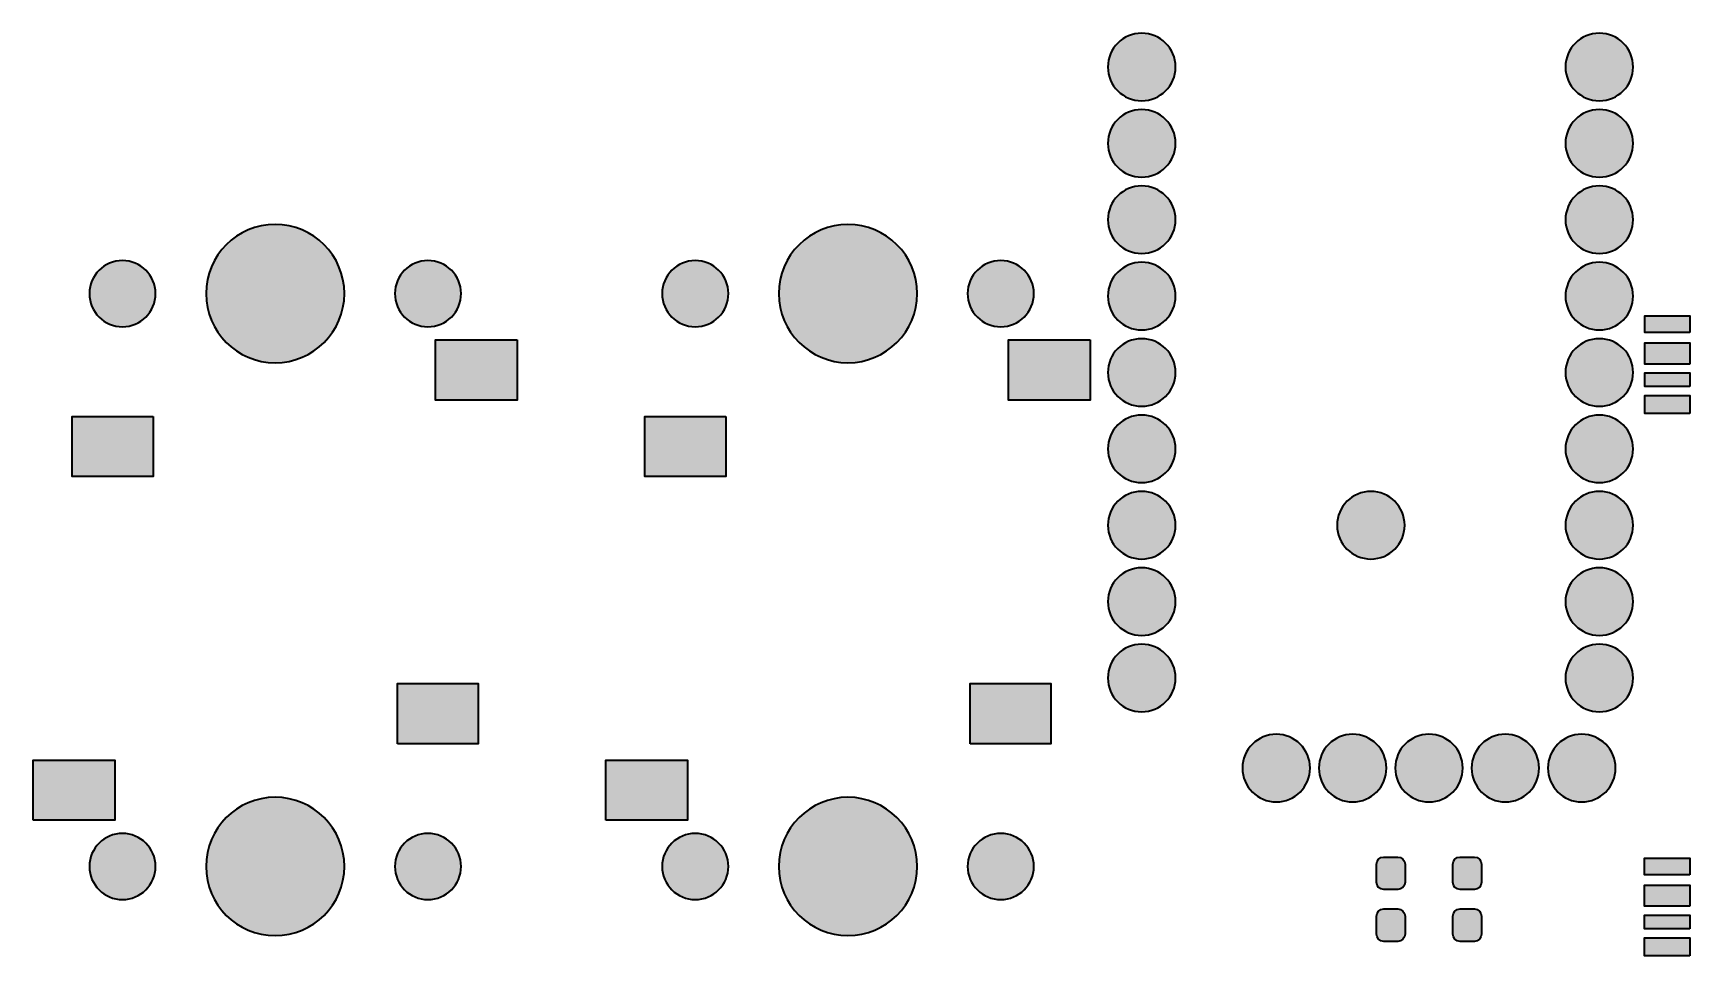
# Model space of a CAD drawing. Header units: inches. Extents: x 320 to 663, y 93 to 433.
# Drawn here: x 482.5 to 638.7, y 263.6 to 350.6 of the extents above; entities that cross this region are included whole.
import ezdxf

# ---------------------------------------------------------------- set-up
doc = ezdxf.new("R2010")
doc.units = ezdxf.units.IN
doc.header["$MEASUREMENT"] = 0
doc.layers.add('Layer 1', color=7, linetype='Continuous')

msp = doc.modelspace()

# ---------------------------------------------------------------- hatches: boundary and pattern name
at = {"layer": 'Layer 1', "true_color": 0x231f20}
h = msp.add_hatch(color=250, dxfattribs=at)
h.dxf.hatch_style = 2
edge = h.paths.add_edge_path()
edge.add_spline(control_points=[(587.01, 350.62), (588.77, 350.62), (590.2, 349.2), (590.2, 347.43), (590.2, 345.67), (588.77, 344.25), (587.01, 344.25), (585.25, 344.25), (583.82, 345.67), (583.82, 347.43), (583.82, 349.2), (585.25, 350.62), (587.01, 350.62)], knot_values=[0, 0, 0, 0, 1, 1, 1, 2, 2, 2, 3, 3, 3, 4, 4, 4, 4], degree=3, periodic=1)
h = msp.add_hatch(color=250, dxfattribs=at)
h.dxf.hatch_style = 2
edge = h.paths.add_edge_path()
edge.add_spline(control_points=[(630.15, 350.62), (631.91, 350.62), (633.34, 349.2), (633.34, 347.43), (633.34, 345.67), (631.91, 344.25), (630.15, 344.25), (628.39, 344.25), (626.96, 345.67), (626.96, 347.43), (626.96, 349.2), (628.39, 350.62), (630.15, 350.62)], knot_values=[0, 0, 0, 0, 1, 1, 1, 2, 2, 2, 3, 3, 3, 4, 4, 4, 4], degree=3, periodic=1)
h = msp.add_hatch(color=250, dxfattribs=at)
h.dxf.hatch_style = 2
edge = h.paths.add_edge_path()
edge.add_spline(control_points=[(587.01, 343.42), (588.77, 343.42), (590.2, 342), (590.2, 340.23), (590.2, 338.47), (588.77, 337.05), (587.01, 337.05), (585.25, 337.05), (583.82, 338.47), (583.82, 340.23), (583.82, 342), (585.25, 343.42), (587.01, 343.42)], knot_values=[0, 0, 0, 0, 1, 1, 1, 2, 2, 2, 3, 3, 3, 4, 4, 4, 4], degree=3, periodic=1)
h = msp.add_hatch(color=250, dxfattribs=at)
h.dxf.hatch_style = 2
edge = h.paths.add_edge_path()
edge.add_spline(control_points=[(630.15, 343.42), (631.91, 343.42), (633.34, 342), (633.34, 340.23), (633.34, 338.47), (631.91, 337.05), (630.15, 337.05), (628.39, 337.05), (626.96, 338.47), (626.96, 340.23), (626.96, 342), (628.39, 343.42), (630.15, 343.42)], knot_values=[0, 0, 0, 0, 1, 1, 1, 2, 2, 2, 3, 3, 3, 4, 4, 4, 4], degree=3, periodic=1)
h = msp.add_hatch(color=250, dxfattribs=at)
h.dxf.hatch_style = 2
edge = h.paths.add_edge_path()
edge.add_spline(control_points=[(587.01, 336.22), (588.77, 336.22), (590.2, 334.8), (590.2, 333.03), (590.2, 331.27), (588.77, 329.85), (587.01, 329.85), (585.25, 329.85), (583.82, 331.27), (583.82, 333.03), (583.82, 334.8), (585.25, 336.22), (587.01, 336.22)], knot_values=[0, 0, 0, 0, 1, 1, 1, 2, 2, 2, 3, 3, 3, 4, 4, 4, 4], degree=3, periodic=1)
h = msp.add_hatch(color=250, dxfattribs=at)
h.dxf.hatch_style = 2
edge = h.paths.add_edge_path()
edge.add_spline(control_points=[(630.15, 336.22), (631.91, 336.22), (633.34, 334.8), (633.34, 333.03), (633.34, 331.27), (631.91, 329.85), (630.15, 329.85), (628.39, 329.85), (626.96, 331.27), (626.96, 333.03), (626.96, 334.8), (628.39, 336.22), (630.15, 336.22)], knot_values=[0, 0, 0, 0, 1, 1, 1, 2, 2, 2, 3, 3, 3, 4, 4, 4, 4], degree=3, periodic=1)
h = msp.add_hatch(color=250, dxfattribs=at)
h.dxf.hatch_style = 2
edge = h.paths.add_edge_path()
edge.add_spline(control_points=[(505.32, 332.59), (508.92, 332.59), (511.84, 329.67), (511.84, 326.07), (511.84, 322.47), (508.92, 319.55), (505.32, 319.55), (501.72, 319.55), (498.8, 322.47), (498.8, 326.07), (498.8, 329.67), (501.72, 332.59), (505.32, 332.59)], knot_values=[0, 0, 0, 0, 1, 1, 1, 2, 2, 2, 3, 3, 3, 4, 4, 4, 4], degree=3, periodic=1)
h = msp.add_hatch(color=250, dxfattribs=at)
h.dxf.hatch_style = 2
edge = h.paths.add_edge_path()
edge.add_spline(control_points=[(559.32, 332.59), (562.92, 332.59), (565.84, 329.67), (565.84, 326.07), (565.84, 322.47), (562.92, 319.55), (559.32, 319.55), (555.72, 319.55), (552.8, 322.47), (552.8, 326.07), (552.8, 329.67), (555.72, 332.59), (559.32, 332.59)], knot_values=[0, 0, 0, 0, 1, 1, 1, 2, 2, 2, 3, 3, 3, 4, 4, 4, 4], degree=3, periodic=1)
h = msp.add_hatch(color=250, dxfattribs=at)
h.dxf.hatch_style = 2
edge = h.paths.add_edge_path()
edge.add_spline(control_points=[(490.92, 329.18), (492.64, 329.18), (494.04, 327.79), (494.04, 326.07), (494.04, 324.34), (492.64, 322.95), (490.92, 322.95), (489.2, 322.95), (487.8, 324.34), (487.8, 326.07), (487.8, 327.79), (489.2, 329.18), (490.92, 329.18)], knot_values=[0, 0, 0, 0, 1, 1, 1, 2, 2, 2, 3, 3, 3, 4, 4, 4, 4], degree=3, periodic=1)
h = msp.add_hatch(color=250, dxfattribs=at)
h.dxf.hatch_style = 2
edge = h.paths.add_edge_path()
edge.add_spline(control_points=[(519.72, 329.18), (521.44, 329.18), (522.84, 327.79), (522.84, 326.07), (522.84, 324.34), (521.44, 322.95), (519.72, 322.95), (518, 322.95), (516.6, 324.34), (516.6, 326.07), (516.6, 327.79), (518, 329.18), (519.72, 329.18)], knot_values=[0, 0, 0, 0, 1, 1, 1, 2, 2, 2, 3, 3, 3, 4, 4, 4, 4], degree=3, periodic=1)
h = msp.add_hatch(color=250, dxfattribs=at)
h.dxf.hatch_style = 2
edge = h.paths.add_edge_path()
edge.add_spline(control_points=[(544.92, 329.18), (546.64, 329.18), (548.04, 327.79), (548.04, 326.07), (548.04, 324.34), (546.64, 322.95), (544.92, 322.95), (543.2, 322.95), (541.8, 324.34), (541.8, 326.07), (541.8, 327.79), (543.2, 329.18), (544.92, 329.18)], knot_values=[0, 0, 0, 0, 1, 1, 1, 2, 2, 2, 3, 3, 3, 4, 4, 4, 4], degree=3, periodic=1)
h = msp.add_hatch(color=250, dxfattribs=at)
h.dxf.hatch_style = 2
edge = h.paths.add_edge_path()
edge.add_spline(control_points=[(573.72, 329.18), (575.44, 329.18), (576.84, 327.79), (576.84, 326.07), (576.84, 324.34), (575.44, 322.95), (573.72, 322.95), (572, 322.95), (570.6, 324.34), (570.6, 326.07), (570.6, 327.79), (572, 329.18), (573.72, 329.18)], knot_values=[0, 0, 0, 0, 1, 1, 1, 2, 2, 2, 3, 3, 3, 4, 4, 4, 4], degree=3, periodic=1)
h = msp.add_hatch(color=250, dxfattribs=at)
h.dxf.hatch_style = 2
edge = h.paths.add_edge_path()
edge.add_spline(control_points=[(587.01, 329.02), (588.77, 329.02), (590.2, 327.6), (590.2, 325.83), (590.2, 324.07), (588.77, 322.65), (587.01, 322.65), (585.25, 322.65), (583.82, 324.07), (583.82, 325.83), (583.82, 327.6), (585.25, 329.02), (587.01, 329.02)], knot_values=[0, 0, 0, 0, 1, 1, 1, 2, 2, 2, 3, 3, 3, 4, 4, 4, 4], degree=3, periodic=1)
h = msp.add_hatch(color=250, dxfattribs=at)
h.dxf.hatch_style = 2
edge = h.paths.add_edge_path()
edge.add_spline(control_points=[(630.15, 329.02), (631.91, 329.02), (633.34, 327.6), (633.34, 325.83), (633.34, 324.07), (631.91, 322.65), (630.15, 322.65), (628.39, 322.65), (626.96, 324.07), (626.96, 325.83), (626.96, 327.6), (628.39, 329.02), (630.15, 329.02)], knot_values=[0, 0, 0, 0, 1, 1, 1, 2, 2, 2, 3, 3, 3, 4, 4, 4, 4], degree=3, periodic=1)
h = msp.add_hatch(color=250, dxfattribs=at)
h.dxf.hatch_style = 2
h.paths.add_polyline_path([(638.69, 322.41), (634.43, 322.41), (634.43, 323.97), (638.69, 323.97)])
h = msp.add_hatch(color=250, dxfattribs=at)
h.dxf.hatch_style = 2
edge = h.paths.add_edge_path()
edge.add_spline(control_points=[(587.01, 321.82), (588.77, 321.82), (590.2, 320.4), (590.2, 318.63), (590.2, 316.87), (588.77, 315.45), (587.01, 315.45), (585.25, 315.45), (583.82, 316.87), (583.82, 318.63), (583.82, 320.4), (585.25, 321.82), (587.01, 321.82)], knot_values=[0, 0, 0, 0, 1, 1, 1, 2, 2, 2, 3, 3, 3, 4, 4, 4, 4], degree=3, periodic=1)
h = msp.add_hatch(color=250, dxfattribs=at)
h.dxf.hatch_style = 2
edge = h.paths.add_edge_path()
edge.add_spline(control_points=[(630.15, 321.82), (631.91, 321.82), (633.34, 320.4), (633.34, 318.63), (633.34, 316.87), (631.91, 315.45), (630.15, 315.45), (628.39, 315.45), (626.96, 316.87), (626.96, 318.63), (626.96, 320.4), (628.39, 321.82), (630.15, 321.82)], knot_values=[0, 0, 0, 0, 1, 1, 1, 2, 2, 2, 3, 3, 3, 4, 4, 4, 4], degree=3, periodic=1)
h = msp.add_hatch(color=250, dxfattribs=at)
h.dxf.hatch_style = 2
h.paths.add_polyline_path([(528.14, 321.7), (528.14, 316.03), (520.44, 316.03), (520.44, 321.7)])
h = msp.add_hatch(color=250, dxfattribs=at)
h.dxf.hatch_style = 2
h.paths.add_polyline_path([(582.14, 321.7), (582.14, 316.03), (574.44, 316.03), (574.44, 321.7)])
h = msp.add_hatch(color=250, dxfattribs=at)
h.dxf.hatch_style = 2
h.paths.add_polyline_path([(638.69, 319.43), (634.43, 319.43), (634.43, 321.42), (638.69, 321.42)])
h = msp.add_hatch(color=250, dxfattribs=at)
h.dxf.hatch_style = 2
h.paths.add_polyline_path([(638.69, 317.31), (634.43, 317.31), (634.43, 318.59), (638.69, 318.59)])
h = msp.add_hatch(color=250, dxfattribs=at)
h.dxf.hatch_style = 2
h.paths.add_polyline_path([(638.69, 314.76), (634.43, 314.76), (634.43, 316.46), (638.69, 316.46)])
h = msp.add_hatch(color=250, dxfattribs=at)
h.dxf.hatch_style = 2
h.paths.add_polyline_path([(493.8, 314.5), (493.8, 308.83), (486.18, 308.83), (486.18, 314.5)])
h = msp.add_hatch(color=250, dxfattribs=at)
h.dxf.hatch_style = 2
h.paths.add_polyline_path([(547.8, 314.5), (547.8, 308.83), (540.18, 308.83), (540.18, 314.5)])
h = msp.add_hatch(color=250, dxfattribs=at)
h.dxf.hatch_style = 2
edge = h.paths.add_edge_path()
edge.add_spline(control_points=[(587.01, 314.62), (588.77, 314.62), (590.2, 313.2), (590.2, 311.43), (590.2, 309.67), (588.77, 308.25), (587.01, 308.25), (585.25, 308.25), (583.82, 309.67), (583.82, 311.43), (583.82, 313.2), (585.25, 314.62), (587.01, 314.62)], knot_values=[0, 0, 0, 0, 1, 1, 1, 2, 2, 2, 3, 3, 3, 4, 4, 4, 4], degree=3, periodic=1)
h = msp.add_hatch(color=250, dxfattribs=at)
h.dxf.hatch_style = 2
edge = h.paths.add_edge_path()
edge.add_spline(control_points=[(630.15, 314.62), (631.91, 314.62), (633.34, 313.2), (633.34, 311.43), (633.34, 309.67), (631.91, 308.25), (630.15, 308.25), (628.39, 308.25), (626.96, 309.67), (626.96, 311.43), (626.96, 313.2), (628.39, 314.62), (630.15, 314.62)], knot_values=[0, 0, 0, 0, 1, 1, 1, 2, 2, 2, 3, 3, 3, 4, 4, 4, 4], degree=3, periodic=1)
h = msp.add_hatch(color=250, dxfattribs=at)
h.dxf.hatch_style = 2
edge = h.paths.add_edge_path()
edge.add_spline(control_points=[(587.01, 307.42), (588.77, 307.42), (590.2, 306), (590.2, 304.23), (590.2, 302.47), (588.77, 301.05), (587.01, 301.05), (585.25, 301.05), (583.82, 302.47), (583.82, 304.23), (583.82, 306), (585.25, 307.42), (587.01, 307.42)], knot_values=[0, 0, 0, 0, 1, 1, 1, 2, 2, 2, 3, 3, 3, 4, 4, 4, 4], degree=3, periodic=1)
h = msp.add_hatch(color=250, dxfattribs=at)
h.dxf.hatch_style = 2
edge = h.paths.add_edge_path()
edge.add_spline(control_points=[(608.61, 307.42), (610.38, 307.42), (611.8, 306), (611.8, 304.23), (611.8, 302.47), (610.38, 301.05), (608.61, 301.05), (606.85, 301.05), (605.43, 302.47), (605.43, 304.23), (605.43, 306), (606.85, 307.42), (608.61, 307.42)], knot_values=[0, 0, 0, 0, 1, 1, 1, 2, 2, 2, 3, 3, 3, 4, 4, 4, 4], degree=3, periodic=1)
h = msp.add_hatch(color=250, dxfattribs=at)
h.dxf.hatch_style = 2
edge = h.paths.add_edge_path()
edge.add_spline(control_points=[(630.15, 307.42), (631.91, 307.42), (633.34, 306), (633.34, 304.23), (633.34, 302.47), (631.91, 301.05), (630.15, 301.05), (628.39, 301.05), (626.96, 302.47), (626.96, 304.23), (626.96, 306), (628.39, 307.42), (630.15, 307.42)], knot_values=[0, 0, 0, 0, 1, 1, 1, 2, 2, 2, 3, 3, 3, 4, 4, 4, 4], degree=3, periodic=1)
h = msp.add_hatch(color=250, dxfattribs=at)
h.dxf.hatch_style = 2
edge = h.paths.add_edge_path()
edge.add_spline(control_points=[(587.01, 300.22), (588.77, 300.22), (590.2, 298.8), (590.2, 297.03), (590.2, 295.27), (588.77, 293.85), (587.01, 293.85), (585.25, 293.85), (583.82, 295.27), (583.82, 297.03), (583.82, 298.8), (585.25, 300.22), (587.01, 300.22)], knot_values=[0, 0, 0, 0, 1, 1, 1, 2, 2, 2, 3, 3, 3, 4, 4, 4, 4], degree=3, periodic=1)
h = msp.add_hatch(color=250, dxfattribs=at)
h.dxf.hatch_style = 2
edge = h.paths.add_edge_path()
edge.add_spline(control_points=[(630.15, 300.22), (631.91, 300.22), (633.34, 298.8), (633.34, 297.03), (633.34, 295.27), (631.91, 293.85), (630.15, 293.85), (628.39, 293.85), (626.96, 295.27), (626.96, 297.03), (626.96, 298.8), (628.39, 300.22), (630.15, 300.22)], knot_values=[0, 0, 0, 0, 1, 1, 1, 2, 2, 2, 3, 3, 3, 4, 4, 4, 4], degree=3, periodic=1)
h = msp.add_hatch(color=250, dxfattribs=at)
h.dxf.hatch_style = 2
edge = h.paths.add_edge_path()
edge.add_spline(control_points=[(587.01, 293.02), (588.77, 293.02), (590.2, 291.6), (590.2, 289.83), (590.2, 288.07), (588.77, 286.65), (587.01, 286.65), (585.25, 286.65), (583.82, 288.07), (583.82, 289.83), (583.82, 291.6), (585.25, 293.02), (587.01, 293.02)], knot_values=[0, 0, 0, 0, 1, 1, 1, 2, 2, 2, 3, 3, 3, 4, 4, 4, 4], degree=3, periodic=1)
h = msp.add_hatch(color=250, dxfattribs=at)
h.dxf.hatch_style = 2
edge = h.paths.add_edge_path()
edge.add_spline(control_points=[(630.15, 293.02), (631.91, 293.02), (633.34, 291.6), (633.34, 289.83), (633.34, 288.07), (631.91, 286.65), (630.15, 286.65), (628.39, 286.65), (626.96, 288.07), (626.96, 289.83), (626.96, 291.6), (628.39, 293.02), (630.15, 293.02)], knot_values=[0, 0, 0, 0, 1, 1, 1, 2, 2, 2, 3, 3, 3, 4, 4, 4, 4], degree=3, periodic=1)
h = msp.add_hatch(color=250, dxfattribs=at)
h.dxf.hatch_style = 2
h.paths.add_polyline_path([(516.84, 283.63), (516.84, 289.3), (524.45, 289.3), (524.45, 283.63)])
h = msp.add_hatch(color=250, dxfattribs=at)
h.dxf.hatch_style = 2
h.paths.add_polyline_path([(570.84, 283.63), (570.84, 289.3), (578.45, 289.3), (578.45, 283.63)])
h = msp.add_hatch(color=250, dxfattribs=at)
h.dxf.hatch_style = 2
edge = h.paths.add_edge_path()
edge.add_spline(control_points=[(599.69, 284.53), (601.46, 284.53), (602.88, 283.1), (602.88, 281.34), (602.88, 279.58), (601.46, 278.15), (599.69, 278.15), (597.93, 278.15), (596.51, 279.58), (596.51, 281.34), (596.51, 283.1), (597.93, 284.53), (599.69, 284.53)], knot_values=[0, 0, 0, 0, 1, 1, 1, 2, 2, 2, 3, 3, 3, 4, 4, 4, 4], degree=3, periodic=1)
h = msp.add_hatch(color=250, dxfattribs=at)
h.dxf.hatch_style = 2
edge = h.paths.add_edge_path()
edge.add_spline(control_points=[(606.89, 284.53), (608.66, 284.53), (610.08, 283.1), (610.08, 281.34), (610.08, 279.58), (608.66, 278.15), (606.89, 278.15), (605.13, 278.15), (603.71, 279.58), (603.71, 281.34), (603.71, 283.1), (605.13, 284.53), (606.89, 284.53)], knot_values=[0, 0, 0, 0, 1, 1, 1, 2, 2, 2, 3, 3, 3, 4, 4, 4, 4], degree=3, periodic=1)
h = msp.add_hatch(color=250, dxfattribs=at)
h.dxf.hatch_style = 2
edge = h.paths.add_edge_path()
edge.add_spline(control_points=[(614.09, 284.53), (615.86, 284.53), (617.28, 283.1), (617.28, 281.34), (617.28, 279.58), (615.86, 278.15), (614.09, 278.15), (612.33, 278.15), (610.91, 279.58), (610.91, 281.34), (610.91, 283.1), (612.33, 284.53), (614.09, 284.53)], knot_values=[0, 0, 0, 0, 1, 1, 1, 2, 2, 2, 3, 3, 3, 4, 4, 4, 4], degree=3, periodic=1)
h = msp.add_hatch(color=250, dxfattribs=at)
h.dxf.hatch_style = 2
edge = h.paths.add_edge_path()
edge.add_spline(control_points=[(621.29, 284.53), (623.06, 284.53), (624.48, 283.1), (624.48, 281.34), (624.48, 279.58), (623.06, 278.15), (621.29, 278.15), (619.53, 278.15), (618.11, 279.58), (618.11, 281.34), (618.11, 283.1), (619.53, 284.53), (621.29, 284.53)], knot_values=[0, 0, 0, 0, 1, 1, 1, 2, 2, 2, 3, 3, 3, 4, 4, 4, 4], degree=3, periodic=1)
h = msp.add_hatch(color=250, dxfattribs=at)
h.dxf.hatch_style = 2
edge = h.paths.add_edge_path()
edge.add_spline(control_points=[(628.49, 284.53), (630.26, 284.53), (631.68, 283.1), (631.68, 281.34), (631.68, 279.58), (630.26, 278.15), (628.49, 278.15), (626.73, 278.15), (625.31, 279.58), (625.31, 281.34), (625.31, 283.1), (626.73, 284.53), (628.49, 284.53)], knot_values=[0, 0, 0, 0, 1, 1, 1, 2, 2, 2, 3, 3, 3, 4, 4, 4, 4], degree=3, periodic=1)
h = msp.add_hatch(color=250, dxfattribs=at)
h.dxf.hatch_style = 2
h.paths.add_polyline_path([(482.5, 276.43), (482.5, 282.1), (490.2, 282.1), (490.2, 276.43)])
h = msp.add_hatch(color=250, dxfattribs=at)
h.dxf.hatch_style = 2
h.paths.add_polyline_path([(536.5, 276.43), (536.5, 282.1), (544.2, 282.1), (544.2, 276.43)])
h = msp.add_hatch(color=250, dxfattribs=at)
h.dxf.hatch_style = 2
edge = h.paths.add_edge_path()
edge.add_spline(control_points=[(505.32, 278.59), (508.92, 278.59), (511.84, 275.67), (511.84, 272.07), (511.84, 268.47), (508.92, 265.55), (505.32, 265.55), (501.72, 265.55), (498.8, 268.47), (498.8, 272.07), (498.8, 275.67), (501.72, 278.59), (505.32, 278.59)], knot_values=[0, 0, 0, 0, 1, 1, 1, 2, 2, 2, 3, 3, 3, 4, 4, 4, 4], degree=3, periodic=1)
h = msp.add_hatch(color=250, dxfattribs=at)
h.dxf.hatch_style = 2
edge = h.paths.add_edge_path()
edge.add_spline(control_points=[(559.32, 278.59), (562.92, 278.59), (565.84, 275.67), (565.84, 272.07), (565.84, 268.47), (562.92, 265.55), (559.32, 265.55), (555.72, 265.55), (552.8, 268.47), (552.8, 272.07), (552.8, 275.67), (555.72, 278.59), (559.32, 278.59)], knot_values=[0, 0, 0, 0, 1, 1, 1, 2, 2, 2, 3, 3, 3, 4, 4, 4, 4], degree=3, periodic=1)
h = msp.add_hatch(color=250, dxfattribs=at)
h.dxf.hatch_style = 2
edge = h.paths.add_edge_path()
edge.add_spline(control_points=[(490.92, 275.18), (492.64, 275.18), (494.04, 273.79), (494.04, 272.07), (494.04, 270.34), (492.64, 268.95), (490.92, 268.95), (489.2, 268.95), (487.8, 270.34), (487.8, 272.07), (487.8, 273.79), (489.2, 275.18), (490.92, 275.18)], knot_values=[0, 0, 0, 0, 1, 1, 1, 2, 2, 2, 3, 3, 3, 4, 4, 4, 4], degree=3, periodic=1)
h = msp.add_hatch(color=250, dxfattribs=at)
h.dxf.hatch_style = 2
edge = h.paths.add_edge_path()
edge.add_spline(control_points=[(519.72, 275.18), (521.44, 275.18), (522.84, 273.79), (522.84, 272.07), (522.84, 270.34), (521.44, 268.95), (519.72, 268.95), (518, 268.95), (516.6, 270.34), (516.6, 272.07), (516.6, 273.79), (518, 275.18), (519.72, 275.18)], knot_values=[0, 0, 0, 0, 1, 1, 1, 2, 2, 2, 3, 3, 3, 4, 4, 4, 4], degree=3, periodic=1)
h = msp.add_hatch(color=250, dxfattribs=at)
h.dxf.hatch_style = 2
edge = h.paths.add_edge_path()
edge.add_spline(control_points=[(544.92, 275.18), (546.64, 275.18), (548.04, 273.79), (548.04, 272.07), (548.04, 270.34), (546.64, 268.95), (544.92, 268.95), (543.2, 268.95), (541.8, 270.34), (541.8, 272.07), (541.8, 273.79), (543.2, 275.18), (544.92, 275.18)], knot_values=[0, 0, 0, 0, 1, 1, 1, 2, 2, 2, 3, 3, 3, 4, 4, 4, 4], degree=3, periodic=1)
h = msp.add_hatch(color=250, dxfattribs=at)
h.dxf.hatch_style = 2
edge = h.paths.add_edge_path()
edge.add_spline(control_points=[(573.72, 275.18), (575.44, 275.18), (576.84, 273.79), (576.84, 272.07), (576.84, 270.34), (575.44, 268.95), (573.72, 268.95), (572, 268.95), (570.6, 270.34), (570.6, 272.07), (570.6, 273.79), (572, 275.18), (573.72, 275.18)], knot_values=[0, 0, 0, 0, 1, 1, 1, 2, 2, 2, 3, 3, 3, 4, 4, 4, 4], degree=3, periodic=1)
h = msp.add_hatch(color=250, dxfattribs=at)
h.dxf.hatch_style = 2
h.paths.add_polyline_path([(609.82, 269.9), (609.56, 269.95), (609.34, 270.1), (609.2, 270.32), (609.15, 270.58), (609.15, 272.28), (609.2, 272.53), (609.34, 272.75), (609.56, 272.9), (609.82, 272.95), (611.17, 272.95), (611.42, 272.9), (611.64, 272.75), (611.79, 272.53), (611.84, 272.28), (611.84, 270.58), (611.79, 270.32), (611.64, 270.1), (611.42, 269.95), (611.17, 269.9)])
h = msp.add_hatch(color=250, dxfattribs=at)
h.dxf.hatch_style = 2
h.paths.add_polyline_path([(617.02, 269.9), (616.76, 269.95), (616.54, 270.1), (616.4, 270.32), (616.35, 270.58), (616.35, 272.28), (616.4, 272.53), (616.54, 272.75), (616.76, 272.9), (617.02, 272.95), (618.37, 272.95), (618.62, 272.9), (618.84, 272.75), (618.99, 272.53), (619.04, 272.28), (619.04, 270.58), (618.99, 270.32), (618.84, 270.1), (618.62, 269.95), (618.37, 269.9)])
h = msp.add_hatch(color=250, dxfattribs=at)
h.dxf.hatch_style = 2
h.paths.add_polyline_path([(638.67, 271.29), (634.42, 271.29), (634.42, 272.85), (638.67, 272.85)])
h = msp.add_hatch(color=250, dxfattribs=at)
h.dxf.hatch_style = 2
h.paths.add_polyline_path([(638.67, 268.32), (634.42, 268.32), (634.42, 270.3), (638.67, 270.3)])
h = msp.add_hatch(color=250, dxfattribs=at)
h.dxf.hatch_style = 2
h.paths.add_polyline_path([(609.82, 265.01), (609.56, 265.06), (609.34, 265.21), (609.2, 265.43), (609.15, 265.69), (609.15, 267.39), (609.2, 267.64), (609.34, 267.86), (609.56, 268.01), (609.82, 268.06), (611.17, 268.06), (611.42, 268.01), (611.64, 267.86), (611.79, 267.64), (611.84, 267.39), (611.84, 265.69), (611.79, 265.43), (611.64, 265.21), (611.42, 265.06), (611.17, 265.01)])
h = msp.add_hatch(color=250, dxfattribs=at)
h.dxf.hatch_style = 2
h.paths.add_polyline_path([(617.02, 265.01), (616.76, 265.06), (616.54, 265.21), (616.4, 265.43), (616.35, 265.69), (616.35, 267.39), (616.4, 267.64), (616.54, 267.86), (616.76, 268.01), (617.02, 268.06), (618.37, 268.06), (618.62, 268.01), (618.84, 267.86), (618.99, 267.64), (619.04, 267.39), (619.04, 265.69), (618.99, 265.43), (618.84, 265.21), (618.62, 265.06), (618.37, 265.01)])
h = msp.add_hatch(color=250, dxfattribs=at)
h.dxf.hatch_style = 2
h.paths.add_polyline_path([(638.67, 266.19), (634.42, 266.19), (634.42, 267.47), (638.67, 267.47)])
h = msp.add_hatch(color=250, dxfattribs=at)
h.dxf.hatch_style = 2
h.paths.add_polyline_path([(638.67, 263.64), (634.42, 263.64), (634.42, 265.34), (638.67, 265.34)])

# ---------------------------------------------------------------- linework, layer by layer
at = {"layer": 'Layer 1', "color": 7, "lineweight": 35, "true_color": 0xffffff}
for points in [[(638.69, 322.41), (634.43, 322.41), (634.43, 323.97), (638.69, 323.97), (638.69, 322.41)], [(528.14, 321.7), (528.14, 316.03), (520.44, 316.03), (520.44, 321.7), (528.14, 321.7)], [(582.14, 321.7), (582.14, 316.03), (574.44, 316.03), (574.44, 321.7), (582.14, 321.7)], [(638.69, 319.43), (634.43, 319.43), (634.43, 321.42), (638.69, 321.42), (638.69, 319.43)], [(638.69, 317.31), (634.43, 317.31), (634.43, 318.59), (638.69, 318.59), (638.69, 317.31)], [(638.69, 314.76), (634.43, 314.76), (634.43, 316.46), (638.69, 316.46), (638.69, 314.76)], [(493.8, 314.5), (493.8, 308.83), (486.18, 308.83), (486.18, 314.5), (493.8, 314.5)], [(547.8, 314.5), (547.8, 308.83), (540.18, 308.83), (540.18, 314.5), (547.8, 314.5)], [(516.84, 283.63), (516.84, 289.3), (524.45, 289.3), (524.45, 283.63), (516.84, 283.63)], [(570.84, 283.63), (570.84, 289.3), (578.45, 289.3), (578.45, 283.63), (570.84, 283.63)], [(482.5, 276.43), (482.5, 282.1), (490.2, 282.1), (490.2, 276.43), (482.5, 276.43)], [(536.5, 276.43), (536.5, 282.1), (544.2, 282.1), (544.2, 276.43), (536.5, 276.43)], [(609.82, 269.9), (609.56, 269.95), (609.34, 270.1), (609.2, 270.32), (609.15, 270.58), (609.15, 272.28), (609.2, 272.53), (609.34, 272.75), (609.56, 272.9), (609.82, 272.95), (611.17, 272.95), (611.42, 272.9), (611.64, 272.75), (611.79, 272.53), (611.84, 272.28), (611.84, 270.58), (611.79, 270.32), (611.64, 270.1), (611.42, 269.95), (611.17, 269.9), (609.82, 269.9)], [(617.02, 269.9), (616.76, 269.95), (616.54, 270.1), (616.4, 270.32), (616.35, 270.58), (616.35, 272.28), (616.4, 272.53), (616.54, 272.75), (616.76, 272.9), (617.02, 272.95), (618.37, 272.95), (618.62, 272.9), (618.84, 272.75), (618.99, 272.53), (619.04, 272.28), (619.04, 270.58), (618.99, 270.32), (618.84, 270.1), (618.62, 269.95), (618.37, 269.9), (617.02, 269.9)], [(638.67, 271.29), (634.42, 271.29), (634.42, 272.85), (638.67, 272.85), (638.67, 271.29)], [(638.67, 268.32), (634.42, 268.32), (634.42, 270.3), (638.67, 270.3), (638.67, 268.32)], [(609.82, 265.01), (609.56, 265.06), (609.34, 265.21), (609.2, 265.43), (609.15, 265.69), (609.15, 267.39), (609.2, 267.64), (609.34, 267.86), (609.56, 268.01), (609.82, 268.06), (611.17, 268.06), (611.42, 268.01), (611.64, 267.86), (611.79, 267.64), (611.84, 267.39), (611.84, 265.69), (611.79, 265.43), (611.64, 265.21), (611.42, 265.06), (611.17, 265.01), (609.82, 265.01)], [(617.02, 265.01), (616.76, 265.06), (616.54, 265.21), (616.4, 265.43), (616.35, 265.69), (616.35, 267.39), (616.4, 267.64), (616.54, 267.86), (616.76, 268.01), (617.02, 268.06), (618.37, 268.06), (618.62, 268.01), (618.84, 267.86), (618.99, 267.64), (619.04, 267.39), (619.04, 265.69), (618.99, 265.43), (618.84, 265.21), (618.62, 265.06), (618.37, 265.01), (617.02, 265.01)], [(638.67, 266.19), (634.42, 266.19), (634.42, 267.47), (638.67, 267.47), (638.67, 266.19)], [(638.67, 263.64), (634.42, 263.64), (634.42, 265.34), (638.67, 265.34), (638.67, 263.64)]]:
    msp.add_lwpolyline(points, dxfattribs=at)
for points in [[(587.01, 350.62), (588.77, 350.62), (590.2, 349.2), (590.2, 347.43), (590.2, 345.67), (588.77, 344.25), (587.01, 344.25), (585.25, 344.25), (583.82, 345.67), (583.82, 347.43), (583.82, 349.2), (585.25, 350.62), (587.01, 350.62)], [(630.15, 350.62), (631.91, 350.62), (633.34, 349.2), (633.34, 347.43), (633.34, 345.67), (631.91, 344.25), (630.15, 344.25), (628.39, 344.25), (626.96, 345.67), (626.96, 347.43), (626.96, 349.2), (628.39, 350.62), (630.15, 350.62)], [(587.01, 343.42), (588.77, 343.42), (590.2, 342), (590.2, 340.23), (590.2, 338.47), (588.77, 337.05), (587.01, 337.05), (585.25, 337.05), (583.82, 338.47), (583.82, 340.23), (583.82, 342), (585.25, 343.42), (587.01, 343.42)], [(630.15, 343.42), (631.91, 343.42), (633.34, 342), (633.34, 340.23), (633.34, 338.47), (631.91, 337.05), (630.15, 337.05), (628.39, 337.05), (626.96, 338.47), (626.96, 340.23), (626.96, 342), (628.39, 343.42), (630.15, 343.42)], [(587.01, 336.22), (588.77, 336.22), (590.2, 334.8), (590.2, 333.03), (590.2, 331.27), (588.77, 329.85), (587.01, 329.85), (585.25, 329.85), (583.82, 331.27), (583.82, 333.03), (583.82, 334.8), (585.25, 336.22), (587.01, 336.22)], [(630.15, 336.22), (631.91, 336.22), (633.34, 334.8), (633.34, 333.03), (633.34, 331.27), (631.91, 329.85), (630.15, 329.85), (628.39, 329.85), (626.96, 331.27), (626.96, 333.03), (626.96, 334.8), (628.39, 336.22), (630.15, 336.22)], [(505.32, 332.59), (508.92, 332.59), (511.84, 329.67), (511.84, 326.07), (511.84, 322.47), (508.92, 319.55), (505.32, 319.55), (501.72, 319.55), (498.8, 322.47), (498.8, 326.07), (498.8, 329.67), (501.72, 332.59), (505.32, 332.59)], [(559.32, 332.59), (562.92, 332.59), (565.84, 329.67), (565.84, 326.07), (565.84, 322.47), (562.92, 319.55), (559.32, 319.55), (555.72, 319.55), (552.8, 322.47), (552.8, 326.07), (552.8, 329.67), (555.72, 332.59), (559.32, 332.59)], [(490.92, 329.18), (492.64, 329.18), (494.04, 327.79), (494.04, 326.07), (494.04, 324.34), (492.64, 322.95), (490.92, 322.95), (489.2, 322.95), (487.8, 324.34), (487.8, 326.07), (487.8, 327.79), (489.2, 329.18), (490.92, 329.18)], [(519.72, 329.18), (521.44, 329.18), (522.84, 327.79), (522.84, 326.07), (522.84, 324.34), (521.44, 322.95), (519.72, 322.95), (518, 322.95), (516.6, 324.34), (516.6, 326.07), (516.6, 327.79), (518, 329.18), (519.72, 329.18)], [(544.92, 329.18), (546.64, 329.18), (548.04, 327.79), (548.04, 326.07), (548.04, 324.34), (546.64, 322.95), (544.92, 322.95), (543.2, 322.95), (541.8, 324.34), (541.8, 326.07), (541.8, 327.79), (543.2, 329.18), (544.92, 329.18)], [(573.72, 329.18), (575.44, 329.18), (576.84, 327.79), (576.84, 326.07), (576.84, 324.34), (575.44, 322.95), (573.72, 322.95), (572, 322.95), (570.6, 324.34), (570.6, 326.07), (570.6, 327.79), (572, 329.18), (573.72, 329.18)], [(587.01, 329.02), (588.77, 329.02), (590.2, 327.6), (590.2, 325.83), (590.2, 324.07), (588.77, 322.65), (587.01, 322.65), (585.25, 322.65), (583.82, 324.07), (583.82, 325.83), (583.82, 327.6), (585.25, 329.02), (587.01, 329.02)], [(630.15, 329.02), (631.91, 329.02), (633.34, 327.6), (633.34, 325.83), (633.34, 324.07), (631.91, 322.65), (630.15, 322.65), (628.39, 322.65), (626.96, 324.07), (626.96, 325.83), (626.96, 327.6), (628.39, 329.02), (630.15, 329.02)], [(587.01, 321.82), (588.77, 321.82), (590.2, 320.4), (590.2, 318.63), (590.2, 316.87), (588.77, 315.45), (587.01, 315.45), (585.25, 315.45), (583.82, 316.87), (583.82, 318.63), (583.82, 320.4), (585.25, 321.82), (587.01, 321.82)], [(630.15, 321.82), (631.91, 321.82), (633.34, 320.4), (633.34, 318.63), (633.34, 316.87), (631.91, 315.45), (630.15, 315.45), (628.39, 315.45), (626.96, 316.87), (626.96, 318.63), (626.96, 320.4), (628.39, 321.82), (630.15, 321.82)], [(587.01, 314.62), (588.77, 314.62), (590.2, 313.2), (590.2, 311.43), (590.2, 309.67), (588.77, 308.25), (587.01, 308.25), (585.25, 308.25), (583.82, 309.67), (583.82, 311.43), (583.82, 313.2), (585.25, 314.62), (587.01, 314.62)], [(630.15, 314.62), (631.91, 314.62), (633.34, 313.2), (633.34, 311.43), (633.34, 309.67), (631.91, 308.25), (630.15, 308.25), (628.39, 308.25), (626.96, 309.67), (626.96, 311.43), (626.96, 313.2), (628.39, 314.62), (630.15, 314.62)], [(587.01, 307.42), (588.77, 307.42), (590.2, 306), (590.2, 304.23), (590.2, 302.47), (588.77, 301.05), (587.01, 301.05), (585.25, 301.05), (583.82, 302.47), (583.82, 304.23), (583.82, 306), (585.25, 307.42), (587.01, 307.42)], [(608.61, 307.42), (610.38, 307.42), (611.8, 306), (611.8, 304.23), (611.8, 302.47), (610.38, 301.05), (608.61, 301.05), (606.85, 301.05), (605.43, 302.47), (605.43, 304.23), (605.43, 306), (606.85, 307.42), (608.61, 307.42)], [(630.15, 307.42), (631.91, 307.42), (633.34, 306), (633.34, 304.23), (633.34, 302.47), (631.91, 301.05), (630.15, 301.05), (628.39, 301.05), (626.96, 302.47), (626.96, 304.23), (626.96, 306), (628.39, 307.42), (630.15, 307.42)], [(587.01, 300.22), (588.77, 300.22), (590.2, 298.8), (590.2, 297.03), (590.2, 295.27), (588.77, 293.85), (587.01, 293.85), (585.25, 293.85), (583.82, 295.27), (583.82, 297.03), (583.82, 298.8), (585.25, 300.22), (587.01, 300.22)], [(630.15, 300.22), (631.91, 300.22), (633.34, 298.8), (633.34, 297.03), (633.34, 295.27), (631.91, 293.85), (630.15, 293.85), (628.39, 293.85), (626.96, 295.27), (626.96, 297.03), (626.96, 298.8), (628.39, 300.22), (630.15, 300.22)], [(587.01, 293.02), (588.77, 293.02), (590.2, 291.6), (590.2, 289.83), (590.2, 288.07), (588.77, 286.65), (587.01, 286.65), (585.25, 286.65), (583.82, 288.07), (583.82, 289.83), (583.82, 291.6), (585.25, 293.02), (587.01, 293.02)], [(630.15, 293.02), (631.91, 293.02), (633.34, 291.6), (633.34, 289.83), (633.34, 288.07), (631.91, 286.65), (630.15, 286.65), (628.39, 286.65), (626.96, 288.07), (626.96, 289.83), (626.96, 291.6), (628.39, 293.02), (630.15, 293.02)], [(599.69, 284.53), (601.46, 284.53), (602.88, 283.1), (602.88, 281.34), (602.88, 279.58), (601.46, 278.15), (599.69, 278.15), (597.93, 278.15), (596.51, 279.58), (596.51, 281.34), (596.51, 283.1), (597.93, 284.53), (599.69, 284.53)], [(606.89, 284.53), (608.66, 284.53), (610.08, 283.1), (610.08, 281.34), (610.08, 279.58), (608.66, 278.15), (606.89, 278.15), (605.13, 278.15), (603.71, 279.58), (603.71, 281.34), (603.71, 283.1), (605.13, 284.53), (606.89, 284.53)], [(614.09, 284.53), (615.86, 284.53), (617.28, 283.1), (617.28, 281.34), (617.28, 279.58), (615.86, 278.15), (614.09, 278.15), (612.33, 278.15), (610.91, 279.58), (610.91, 281.34), (610.91, 283.1), (612.33, 284.53), (614.09, 284.53)], [(621.29, 284.53), (623.06, 284.53), (624.48, 283.1), (624.48, 281.34), (624.48, 279.58), (623.06, 278.15), (621.29, 278.15), (619.53, 278.15), (618.11, 279.58), (618.11, 281.34), (618.11, 283.1), (619.53, 284.53), (621.29, 284.53)], [(628.49, 284.53), (630.26, 284.53), (631.68, 283.1), (631.68, 281.34), (631.68, 279.58), (630.26, 278.15), (628.49, 278.15), (626.73, 278.15), (625.31, 279.58), (625.31, 281.34), (625.31, 283.1), (626.73, 284.53), (628.49, 284.53)], [(505.32, 278.59), (508.92, 278.59), (511.84, 275.67), (511.84, 272.07), (511.84, 268.47), (508.92, 265.55), (505.32, 265.55), (501.72, 265.55), (498.8, 268.47), (498.8, 272.07), (498.8, 275.67), (501.72, 278.59), (505.32, 278.59)], [(559.32, 278.59), (562.92, 278.59), (565.84, 275.67), (565.84, 272.07), (565.84, 268.47), (562.92, 265.55), (559.32, 265.55), (555.72, 265.55), (552.8, 268.47), (552.8, 272.07), (552.8, 275.67), (555.72, 278.59), (559.32, 278.59)], [(490.92, 275.18), (492.64, 275.18), (494.04, 273.79), (494.04, 272.07), (494.04, 270.34), (492.64, 268.95), (490.92, 268.95), (489.2, 268.95), (487.8, 270.34), (487.8, 272.07), (487.8, 273.79), (489.2, 275.18), (490.92, 275.18)], [(519.72, 275.18), (521.44, 275.18), (522.84, 273.79), (522.84, 272.07), (522.84, 270.34), (521.44, 268.95), (519.72, 268.95), (518, 268.95), (516.6, 270.34), (516.6, 272.07), (516.6, 273.79), (518, 275.18), (519.72, 275.18)], [(544.92, 275.18), (546.64, 275.18), (548.04, 273.79), (548.04, 272.07), (548.04, 270.34), (546.64, 268.95), (544.92, 268.95), (543.2, 268.95), (541.8, 270.34), (541.8, 272.07), (541.8, 273.79), (543.2, 275.18), (544.92, 275.18)], [(573.72, 275.18), (575.44, 275.18), (576.84, 273.79), (576.84, 272.07), (576.84, 270.34), (575.44, 268.95), (573.72, 268.95), (572, 268.95), (570.6, 270.34), (570.6, 272.07), (570.6, 273.79), (572, 275.18), (573.72, 275.18)]]:
    msp.add_open_spline(points, degree=3, knots=[0, 0, 0, 0, 1, 1, 1, 2, 2, 2, 3, 3, 3, 4, 4, 4, 4], dxfattribs=at)

doc.saveas('drawing.dxf')
